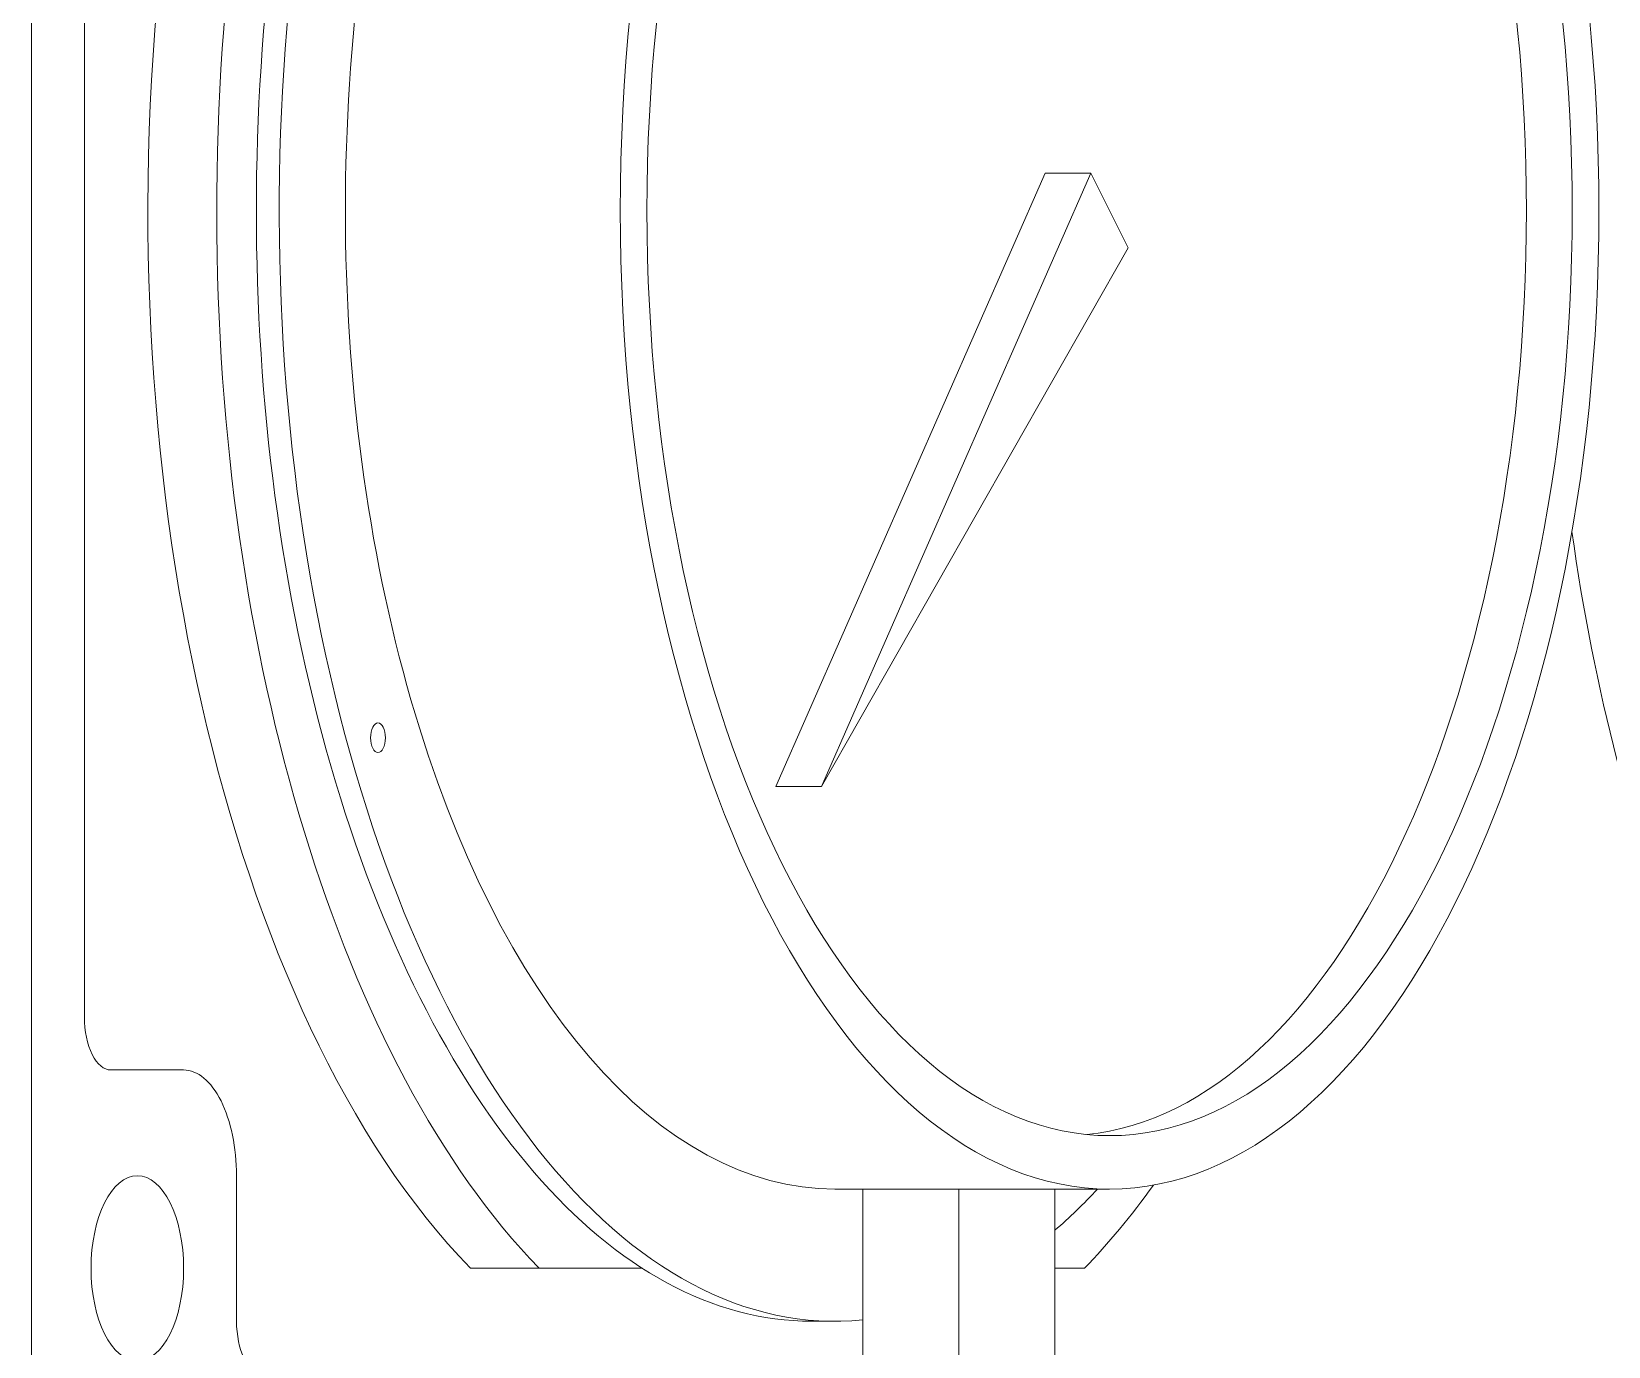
# Model space of a CAD drawing. Header units: inches. Extents: x 20 to 536, y 8 to 344.
# Drawn here: x 291.361 to 295.087, y 120.854 to 123.961 of the extents above; entities that cross this region are included whole.
import ezdxf

# ---------------------------------------------------------------- set-up
doc = ezdxf.new("R2010")
doc.units = ezdxf.units.IN
doc.header["$LTSCALE"] = 16
doc.header["$MEASUREMENT"] = 0
doc.layers.add('Visible (ANSI)', color=7, linetype='Continuous', lineweight=50)

msp = doc.modelspace()

# ---------------------------------------------------------------- linework, layer by layer
at = {"layer": 'Visible (ANSI)', "linetype": 'Continuous', "lineweight": 18}
for p, q in [((291.361203, 120.788467), (291.361203, 128.288467)), ((291.48622, 121.632217), (291.48622, 127.444717)), ((293.11974, 122.177188), (293.756168, 123.626821)), ((293.227993, 122.177188), (293.864422, 123.626821)), ((293.756168, 123.626821), (293.864422, 123.626821)), ((293.864422, 123.626821), (293.95281, 123.450044)), ((293.95281, 123.450044), (293.227993, 122.177188)), ((293.11974, 122.177188), (293.227993, 122.177188)), ((291.720578, 121.507217), (291.54872, 121.507217)), ((291.845578, 120.913503), (291.845578, 121.257217)), ((293.259097, 121.225932), (293.325251, 121.225932)), ((293.552351, 121.225932), (293.325251, 121.225932)), ((293.325251, 121.225932), (293.325251, 120.725932)), ((293.77945, 121.225932), (293.552351, 121.225932)), ((293.552351, 121.225932), (293.552351, 120.725932)), ((293.77945, 121.225932), (293.77945, 120.725932)), ((293.77945, 121.225932), (293.908616, 121.225932)), ((292.398287, 121.038503), (292.560667, 121.038503)), ((292.804665, 121.038503), (292.560667, 121.038503)), ((293.849273, 121.038503), (293.77945, 121.038503)), ((293.20497, 120.913432), (293.259097, 120.913432))]:
    msp.add_line(p, q, dxfattribs=at)
for centre, major_axis, start_param, end_param in [((293.20497, 123.538432), (0, 2.8125), 5.67192986, 8.94884126), ((293.259097, 123.538432), (0, -2.625), 2.64866739, 6.33361033), ((293.04259, 123.538432), (0, 2.8125), 0, 2.66565596), ((293.20497, 123.538432), (0, -2.625), 3.14159265, 6.28318531), ((293.259097, 123.538432), (0, -2.3125), 3.14159265, 6.28318531), ((293.800363, 123.538432), (0, -2.186419), 0.04953189, 3.09206076), ((296.355055, 123.538432), (0, 2.8125), 1.84385335, 2.66565596), ((291.54872, 121.632217), (0, -0.125), 4.71238898, 6.28318531), ((291.720578, 121.257217), (0, 0.25), 4.71238898, 6.28318531), ((293.259097, 123.538432), (0, -2.625), 0.40765708, 0.49292526), ((293.20497, 123.538432), (0, -2.8125), 0.4759367, 0.61125545), ((291.908078, 120.913503), (0, -0.125), 4.71238898, 6.28318531)]:
    msp.add_ellipse(centre, major_axis=major_axis, ratio=0.5, start_param=start_param, end_param=end_param, dxfattribs=at)
for centre, major_axis in [((293.908616, 123.538432), (0, 2.3125)), ((293.908616, 123.538432), (0, 2.186419)), ((292.179857, 122.292234), (0, -0.035)), ((291.611203, 121.038467), (0, 0.21875))]:
    msp.add_ellipse(centre, major_axis=major_axis, ratio=0.5, dxfattribs=at)

doc.saveas('drawing.dxf')
